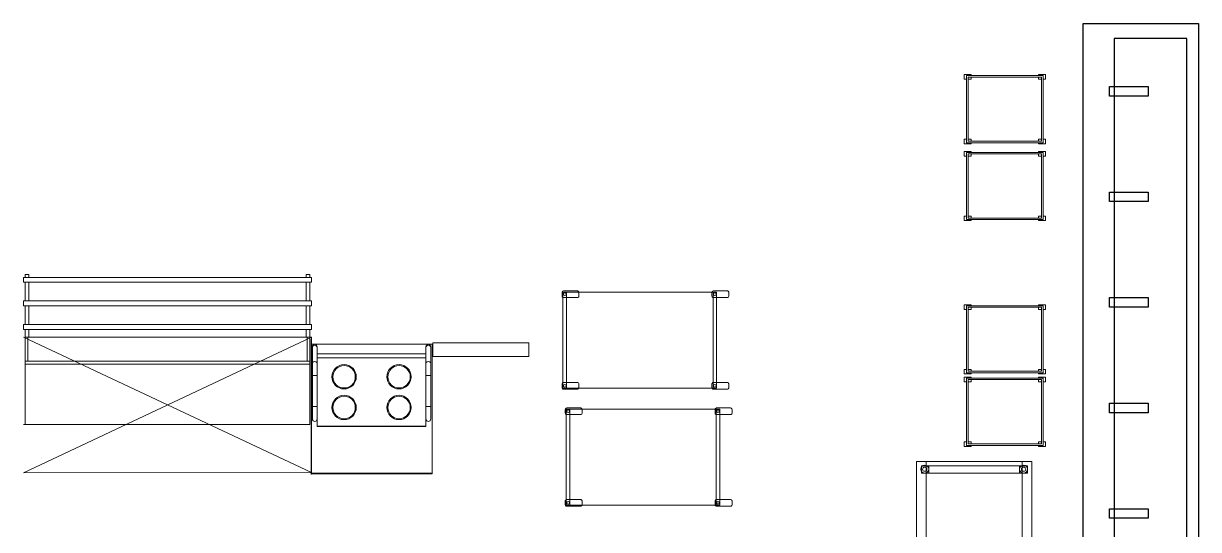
# Model space of a CAD drawing. Header units: millimetres. Extents: x -217756 to 263180, y 55413 to 130608.
# Drawn here: x -206694 to -200573, y 115734 to 118371 of the extents above; entities that cross this region are included whole.
import ezdxf

# ---------------------------------------------------------------- set-up
doc = ezdxf.new("R2010")
doc.units = ezdxf.units.MM
doc.layers.add('ТХ_пищеблок', color=30, linetype='Continuous', lineweight=20)
doc.layers.add('ТХ_сантехника', color=132, linetype='Continuous')

# ---------------------------------------------------------------- blocks, each defined once
blk = doc.blocks.new('раковина столовая 2')
for points in [[(970111.9, -22806.1), (970111.9, -17235.9), (969511.9, -17235.9), (969511.9, -22806.1)], [(969571.9, -22746.1), (969571.9, -17314), (969951.9, -17314), (969951.9, -22746.1)], [(969974.7, -17564), (969774.7, -17564), (969774.7, -17614), (969974.7, -17614)], [(969974.7, -18114), (969774.7, -18114), (969774.7, -18164), (969974.7, -18164)], [(969974.7, -18664), (969774.7, -18664), (969774.7, -18714), (969974.7, -18714)], [(969974.7, -19214), (969774.7, -19214), (969774.7, -19264), (969974.7, -19264)], [(969974.7, -19764), (969774.7, -19764), (969774.7, -19814), (969974.7, -19814)], [(969974.7, -20314), (969774.7, -20314), (969774.7, -20364), (969974.7, -20364)], [(969974.7, -20864), (969774.7, -20864), (969774.7, -20914), (969974.7, -20914)], [(969974.7, -21414), (969774.7, -21414), (969774.7, -21464), (969974.7, -21464)], [(969974.7, -21964), (969774.7, -21964), (969774.7, -22014), (969974.7, -22014)], [(969974.7, -22514), (969774.7, -22514), (969774.7, -22564), (969974.7, -22564)]]:
    blk.add_lwpolyline(points, close=True)

msp = doc.modelspace()

# ---------------------------------------------------------------- linework, layer by layer
at = {"layer": 'ТХ_пищеблок', "color": 140}
for p, q in [((-205193.7, 117048.1, -917.2), (-206693.7, 117048.1, -917.2)), ((-206693.7, 117048.1, -917.2), (-206693.7, 117022.4, -917.2)), ((-206693.7, 117022.4, -917.2), (-205193.7, 117022.4, -917.2)), ((-206685.6, 117048, -917.2), (-206685.6, 117062.3, -917.2)), ((-206685.6, 117062.3, -917.2), (-206666.4, 117062.3, -917.2)), ((-206685.6, 116925.2, -917.2), (-206685.6, 117022.3, -917.2)), ((-206666.4, 117062.3, -917.2), (-206666.4, 117048, -917.2)), ((-206666.4, 117022.3, -917.2), (-206666.4, 116925.2, -917.2)), ((-205201.8, 117062.3, -917.2), (-205221, 117062.3, -917.2)), ((-205221, 117062.3, -917.2), (-205221, 117048, -917.2)), ((-205221, 117022.3, -917.2), (-205221, 116925.2, -917.2)), ((-205201.8, 117048, -917.2), (-205201.8, 117062.3, -917.2)), ((-205201.8, 116925.2, -917.2), (-205201.8, 117022.3, -917.2)), ((-205193.7, 117022.4, -917.2), (-205193.7, 117048.1, -917.2)), ((-205193.7, 116925.2, -917.2), (-206693.7, 116925.2, -917.2)), ((-206693.7, 116925.2, -917.2), (-206693.7, 116899.5, -917.2)), ((-206693.7, 116899.5, -917.2), (-205193.7, 116899.5, -917.2)), ((-206685.6, 116802.4, -917.2), (-206685.6, 116899.5, -917.2)), ((-206666.4, 116899.5, -917.2), (-206666.4, 116802.4, -917.2)), ((-205221, 116899.5, -917.2), (-205221, 116802.4, -917.2)), ((-205201.8, 116802.4, -917.2), (-205201.8, 116899.5, -917.2)), ((-205193.7, 116899.5, -917.2), (-205193.7, 116925.2, -917.2)), ((-205193.7, 116802.4, -917.2), (-206693.7, 116802.4, -917.2)), ((-206693.7, 116802.4, -917.2), (-206693.7, 116776.7, -917.2)), ((-206693.7, 116776.7, -917.2), (-205193.7, 116776.7, -917.2)), ((-206685.6, 116737.3, -917.2), (-206685.6, 116776.7, -917.2)), ((-206666.4, 116776.7, -917.2), (-206666.4, 116737.3, -917.2)), ((-205221, 116776.7, -917.2), (-205221, 116737.3, -917.2)), ((-205201.8, 116737.3, -917.2), (-205201.8, 116776.7, -917.2)), ((-205193.7, 116776.7, -917.2), (-205193.7, 116802.4, -917.2)), ((-206693.7, 116737.3, -917.2), (-205193.7, 116032.3, -917.2)), ((-206693.7, 116030.3, -917.2), (-205193.7, 116737.3, -917.2)), ((-206666.4, 116737.3, -917.2), (-206685.6, 116737.3, -917.2)), ((-206671.5, 116737.3, -917.2), (-206685.6, 116737.3, -917.2)), ((-206685.6, 116737.3, -917.2), (-206685.6, 116611.8, -917.2)), ((-206671.5, 116611.8, -917.2), (-206671.5, 116737.3, -917.2)), ((-206666.4, 116737.3, -917.2), (-205193.7, 116737.3, -917.2)), ((-205221, 116737.3, -917.2), (-205201.8, 116737.3, -917.2)), ((-205215.9, 116611.8, -917.2), (-205215.9, 116737.3, -917.2)), ((-205215.9, 116737.3, -917.2), (-205201.8, 116737.3, -917.2)), ((-205201.8, 116737.3, -917.2), (-205201.8, 116611.8, -917.2)), ((-205195.7, 116722.5, -206.7), (-205195.7, 116715.4, -206.7)), ((-205193.7, 116737.3, -917.2), (-205193.7, 116032.3, -917.2)), ((-205195.7, 116694.2, -147.7), (-205195.7, 116022.3, -147.7)), ((-205193.7, 116699.5, -918.2), (-205193.7, 116685.4, -918.2)), ((-205193.7, 116699.5, -859.2), (-205193.7, 116032.3, -859.2)), ((-205201.8, 116611.8, -917.2), (-206685.6, 116611.8, -917.2)), ((-206685.6, 116611.8, -917.2), (-206685.6, 116281.5, -917.2)), ((-206685.6, 116611.8, -917.2), (-206671.5, 116611.8, -917.2)), ((-206685.6, 116595.5, -917.2), (-205201.8, 116595.5, -917.2)), ((-205201.8, 116611.8, -917.2), (-205215.9, 116611.8, -917.2)), ((-205201.8, 116281.5, -917.2), (-205201.8, 116611.8, -917.2)), ((-206693.7, 116281.5, -917.2), (-205201.8, 116281.5, -917.2)), ((-205193.7, 116042.3, -918.2), (-205193.7, 116032.3, -918.2)), ((-205193.7, 116032.3, -917.2), (-206693.7, 116030.3, -917.2)), ((-205195.7, 116027.3, -181.7), (-205195.7, 116022.3, -181.7))]:
    msp.add_line(p, q, dxfattribs=at)
at = {"layer": 'ТХ_пищеблок', "color": 140, "extrusion": (-0.707107, 0.707107, 0)}
for p, q in [((-205195.7, 116725.3, -205.7), (-205195.7, 116725.3, -169.7)), ((-205193.7, 116702.3, -917.2), (-205193.7, 116702.3, -861.2))]:
    msp.add_line(p, q, dxfattribs=at)
at = {"layer": 'ТХ_пищеблок', "color": 140, "extrusion": (0, 0, -1)}
for p, q in [((-205195.7, 116646.7, -205.7), (-205195.7, 116723.9, -205.7)), ((-205195.7, 116715.4, -207.7), (-205195.7, 116722.5, -207.7)), ((-205193.7, 116685.4, -919.2), (-205193.7, 116699.5, -919.2)), ((-205195.7, 116021.3, -180.7), (-205195.7, 116603.7, -180.7)), ((-205193.7, 116032.3, -919.2), (-205193.7, 116042.3, -919.2))]:
    msp.add_line(p, q, dxfattribs=at)
at = {"layer": 'ТХ_пищеблок', "color": 140, "extrusion": (0.707107, -0.707107, 0)}
for p, q in [((-205195.7, 116715.4, -206.7), (-205195.7, 116715.4, -207.7)), ((-205193.7, 116700.9, -915.7), (-205193.7, 116700.9, -917.2)), ((-205193.7, 116685.4, -918.2), (-205193.7, 116685.4, -919.2))]:
    msp.add_line(p, q, dxfattribs=at)
at = {"layer": 'ТХ_пищеблок'}
for p, q in [((-205195.7, 116700.3, -181.7), (-205195.7, 116027.3, -181.7)), ((-205195.7, 116700.3, -181.7), (-204565.7, 116700.3, -181.7)), ((-205189.2, 116682.9, -181.7), (-205189.2, 116686.8, -181.7)), ((-205189.2, 116598.1, -181.7), (-205189.2, 116682.9, -181.7)), ((-205164.2, 116686.8, -181.7), (-205164.2, 116682.9, -181.7)), ((-205164.2, 116650.3, -181.7), (-205164.2, 116682.9, -181.7)), ((-204597.2, 116682.9, -181.7), (-204597.2, 116686.8, -181.7)), ((-204597.2, 116650.3, -181.7), (-204597.2, 116682.9, -181.7)), ((-204572.2, 116686.8, -181.7), (-204572.2, 116682.9, -181.7)), ((-204572.2, 116598.1, -181.7), (-204572.2, 116682.9, -181.7)), ((-204565.7, 116700.3, -181.7), (-204565.7, 116027.3, -181.7)), ((-205189.2, 116536.5, -181.7), (-205189.2, 116598.1, -181.7)), ((-205164.2, 116628.3, -181.7), (-205164.2, 116650.3, -181.7)), ((-205164.2, 116650.3, -181.7), (-204597.2, 116650.3, -181.7)), ((-205164.2, 116628.3, -181.7), (-204597.2, 116628.3, -181.7)), ((-205164.2, 116628.3, -181.7), (-205164.2, 116272.3, -181.7)), ((-204597.2, 116628.3, -181.7), (-204597.2, 116650.3, -181.7)), ((-204597.2, 116628.3, -181.7), (-204597.2, 116272.3, -181.7)), ((-204572.2, 116598.1, -181.7), (-204572.2, 116536.5, -181.7)), ((-205164.2, 116536.5, -181.7), (-205189.2, 116536.5, -181.7)), ((-205189.2, 116375.8, -181.7), (-205189.2, 116536.5, -181.7)), ((-204572.2, 116536.5, -181.7), (-204597.2, 116536.5, -181.7)), ((-204572.2, 116375.8, -181.7), (-204572.2, 116536.5, -181.7)), ((-205164.2, 116375.8, -181.7), (-205189.2, 116375.8, -181.7)), ((-205189.2, 116310.3, -181.7), (-205189.2, 116375.8, -181.7)), ((-204572.2, 116375.8, -181.7), (-204597.2, 116375.8, -181.7)), ((-204572.2, 116375.8, -181.7), (-204572.2, 116310.3, -181.7)), ((-205164.2, 116272.3, -181.7), (-204597.2, 116272.3, -181.7)), ((-205164.2, 116270.3, -181.7), (-205164.2, 116272.3, -181.7)), ((-205164.2, 116270.3, -181.7), (-204597.2, 116270.3, -181.7)), ((-204597.2, 116270.3, -181.7), (-204597.2, 116272.3, -181.7)), ((-205195.7, 116027.3, -181.7), (-204565.7, 116027.3, -181.7)), ((-205195.7, 116025.3, -181.7), (-205195.7, 116027.3, -181.7)), ((-205195.7, 116025.3, -181.7), (-204565.7, 116025.3, -181.7)), ((-204565.7, 116025.3, -181.7), (-204565.7, 116027.3, -181.7))]:
    msp.add_line(p, q, dxfattribs=at)
at = {"layer": 'ТХ_пищеблок', "color": 140, "extrusion": (-2.12737e-17, 1.4685e-30, -1)}
msp.add_line((-205193.7, 116031.3, -915.7), (-205193.7, 116700.9, -915.7), dxfattribs=at)
at = {"layer": 'ТХ_пищеблок', "ltscale": 100}
for p, q in [((-204062.3, 116706.3, -1829.4), (-204561.4, 116706.3, -1829.4)), ((-204561.4, 116706.3, -1829.4), (-204561.4, 116635.2, -1829.4)), ((-204062.3, 116635.2, -1829.4), (-204062.3, 116706.3, -1829.4)), ((-204561.4, 116635.2, -1829.4), (-204062.3, 116635.2, -1829.4))]:
    msp.add_line(p, q, dxfattribs=at)
at = {"layer": 'ТХ_пищеблок', "color": 140, "extrusion": (6.89563e-14, 1, 0)}
for p, q in [((-205193.7, 116042.3, -919.2), (-205193.7, 116042.3, -918.2)), ((-205195.7, 116027.3, -182.7), (-205195.7, 116027.3, -181.7)), ((-205193.7, 116031.3, -917.2), (-205193.7, 116031.3, -915.7))]:
    msp.add_line(p, q, dxfattribs=at)
at = {"layer": 'ТХ_пищеблок', "color": 140, "extrusion": (2.27374e-14, -1.56788e-27, -1)}
msp.add_line((-205195.7, 116022.3, -182.7), (-205195.7, 116027.3, -182.7), dxfattribs=at)
at = {"layer": 'ТХ_пищеблок', "color": 140, "extrusion": (-6.89563e-14, -1, 0)}
msp.add_line((-205195.7, 116020.3, -149.7), (-205195.7, 116020.3, -180.7), dxfattribs=at)
at = {"layer": 'ТХ_пищеблок', "color": 140, "extrusion": (-6.89563e-14, -1, -4.06024e-15)}
msp.add_line((-205193.7, 116030.3, -861.2), (-205193.7, 116030.3, -917.2), dxfattribs=at)
at = {"layer": 'ТХ_пищеблок'}
for points in [[(-201757.4, 118099.2), (-201757.4, 118104.3), (-201793.7, 118104.3), (-201793.7, 118080.7), (-201782.2, 118080.7)], [(-201772.3, 118080.7), (-201757.4, 118080.7), (-201757.4, 118091.7)], [(-201406.9, 118099.2), (-201406.9, 118104.3), (-201370.7, 118104.3), (-201370.7, 118080.7), (-201382.2, 118080.7)], [(-201390.4, 118080.7), (-201406.9, 118080.7), (-201406.9, 118091.7)], [(-201757.4, 117749.2), (-201757.4, 117744.1), (-201793.7, 117744.1), (-201793.7, 117767.7), (-201782.2, 117767.7)], [(-201772.3, 117767.7), (-201757.4, 117767.7), (-201757.4, 117757.7)], [(-201406.9, 117749.2), (-201406.9, 117744.1), (-201370.7, 117744.1), (-201370.7, 117767.7), (-201382.2, 117767.7)], [(-201390.4, 117767.7), (-201406.9, 117767.7), (-201406.9, 117757.7)], [(-201757.4, 117698.8), (-201757.4, 117703.9), (-201793.7, 117703.9), (-201793.7, 117680.3), (-201782.2, 117680.3)], [(-201406.9, 117698.8), (-201406.9, 117703.9), (-201370.7, 117703.9), (-201370.7, 117680.3), (-201382.2, 117680.3)], [(-201772.3, 117680.3), (-201757.4, 117680.3), (-201757.4, 117691.3)], [(-201390.4, 117680.3), (-201406.9, 117680.3), (-201406.9, 117691.3)], [(-201757.4, 117348.8), (-201757.4, 117343.7), (-201793.7, 117343.7), (-201793.7, 117367.3), (-201782.2, 117367.3)], [(-201772.3, 117367.3), (-201757.4, 117367.3), (-201757.4, 117357.3)], [(-201406.9, 117348.8), (-201406.9, 117343.7), (-201370.7, 117343.7), (-201370.7, 117367.3), (-201382.2, 117367.3)], [(-201390.4, 117367.3), (-201406.9, 117367.3), (-201406.9, 117357.3)], [(-201757.4, 116900.1), (-201757.4, 116905.2), (-201793.7, 116905.2), (-201793.7, 116881.6), (-201782.2, 116881.6)], [(-201406.9, 116900.1), (-201406.9, 116905.2), (-201370.7, 116905.2), (-201370.7, 116881.6), (-201382.2, 116881.6)], [(-201772.3, 116881.6), (-201757.4, 116881.6), (-201757.4, 116892.6)], [(-201390.4, 116881.6), (-201406.9, 116881.6), (-201406.9, 116892.6)], [(-201757.4, 116550.1), (-201757.4, 116545), (-201793.7, 116545), (-201793.7, 116568.6), (-201782.2, 116568.6)], [(-201772.3, 116568.6), (-201757.4, 116568.6), (-201757.4, 116558.6)], [(-201406.9, 116550.1), (-201406.9, 116545), (-201370.7, 116545), (-201370.7, 116568.6), (-201382.2, 116568.6)], [(-201390.4, 116568.6), (-201406.9, 116568.6), (-201406.9, 116558.6)], [(-201757.4, 116522.8), (-201757.4, 116527.9), (-201793.7, 116527.9), (-201793.7, 116504.3), (-201782.2, 116504.3)], [(-201772.3, 116504.3), (-201757.4, 116504.3), (-201757.4, 116515.3)], [(-201406.9, 116522.8), (-201406.9, 116527.9), (-201370.7, 116527.9), (-201370.7, 116504.3), (-201382.2, 116504.3)], [(-201390.4, 116504.3), (-201406.9, 116504.3), (-201406.9, 116515.3)], [(-201757.4, 116172.8), (-201757.4, 116167.7), (-201793.7, 116167.7), (-201793.7, 116191.3), (-201782.2, 116191.3)], [(-201772.3, 116191.3), (-201757.4, 116191.3), (-201757.4, 116181.3)], [(-201406.9, 116172.8), (-201406.9, 116167.7), (-201370.7, 116167.7), (-201370.7, 116191.3), (-201382.2, 116191.3)], [(-201390.4, 116191.3), (-201406.9, 116191.3), (-201406.9, 116181.3)], [(-201416.3, 112331), (-201441.7, 112381.8), (-202159.6, 112381.8), (-202181.8, 112331), (-202181.8, 112172.2), (-202159.6, 112041.9), (-201441.7, 112041.9), (-201416.3, 112172.2), (-201416.3, 112331), (-201441.7, 112381.8), (-201441.7, 113042.5), (-201492.6, 113042.5), (-201540.2, 113042.5), (-201540.2, 113055.2), (-201540.2, 115059.4), (-201492.6, 115059.4), (-201441.7, 115059.4), (-201441.7, 116088.5), (-201492.6, 116088.5), (-201540.2, 116088.5), (-201943.6, 116088.5), (-201991.2, 116088.5)], [(-202016.6, 116066.3), (-202016.6, 116066.3)], [(-201981.7, 116066.3), (-201981.7, 116066.3)], [(-201978.5, 116066.3), (-201505.3, 116066.3)], [(-201502.1, 116066.3), (-201502.1, 116066.3)], [(-201492.6, 112369.1), (-201492.6, 112381.8), (-201492.6, 113042.5), (-201441.7, 113042.5), (-201441.7, 115059.4), (-201492.6, 115059.4), (-201492.6, 115072.1), (-201492.6, 116088.5)], [(-201467.2, 116066.3), (-201467.2, 116066.3)], [(-202016.6, 116031.3), (-202016.6, 116031.3)], [(-201981.7, 116031.3), (-201981.7, 116031.3)], [(-201978.5, 116028.2), (-201956.3, 116028.2), (-201918.2, 116028.2), (-201565.6, 116028.2), (-201524.3, 116028.2), (-201505.3, 116028.2)], [(-201502.1, 116031.3), (-201502.1, 116031.3)], [(-201467.2, 116031.3), (-201467.2, 116031.3)]]:
    msp.add_lwpolyline(points, dxfattribs=at)
for points in [[(-201782.2, 118099.2), (-201782.2, 117749.2), (-201382.2, 117749.2), (-201382.2, 118099.2)], [(-201390.4, 118091.7), (-201390.4, 117757.7), (-201772.3, 117757.7), (-201772.3, 118091.7)], [(-201782.2, 117698.8), (-201782.2, 117348.8), (-201382.2, 117348.8), (-201382.2, 117698.8)], [(-201390.4, 117691.3), (-201390.4, 117357.3), (-201772.3, 117357.3), (-201772.3, 117691.3)], [(-201782.2, 116900.1), (-201782.2, 116550.1), (-201382.2, 116550.1), (-201382.2, 116900.1)], [(-201390.4, 116892.6), (-201390.4, 116558.6), (-201772.3, 116558.6), (-201772.3, 116892.6)], [(-201782.2, 116522.8), (-201782.2, 116172.8), (-201382.2, 116172.8), (-201382.2, 116522.8)], [(-201390.4, 116515.3), (-201390.4, 116181.3), (-201772.3, 116181.3), (-201772.3, 116515.3)], [(-201441.7, 112041.9), (-202159.6, 112041.9), (-202181.8, 112172.2), (-202181.8, 112331), (-202159.6, 112381.8), (-202042.1, 112381.8), (-202042.1, 116088.5), (-201441.7, 116088.5), (-201441.7, 112381.8), (-201416.3, 112331), (-201416.3, 112172.2)], [(-202042.1, 115059.4), (-202042.1, 116088.5), (-201991.2, 116088.5), (-201991.2, 115072.1), (-201991.2, 115059.4)], [(-202016.6, 116028.2), (-201978.5, 116028.2), (-201978.5, 116066.3), (-202016.6, 116066.3)], [(-201505.3, 116028.2), (-201464, 116028.2), (-201464, 116066.3), (-201505.3, 116066.3)]]:
    msp.add_lwpolyline(points, close=True, dxfattribs=at)
at = {"layer": 'ТХ_пищеблок', "ltscale": 0.1}
for points in [[(-203808.4, 116977.6), (-203881.2, 116977.6, 0.414214), (-203888.5, 116970.2), (-203888.5, 116950.3, 0.414214), (-203881.2, 116942.9), (-203808.4, 116942.9, 0.414214), (-203801.1, 116950.3), (-203801.1, 116970.2, 0.414214)], [(-203027.5, 116977.6), (-203100.2, 116977.6, 0.414214), (-203107.6, 116970.2), (-203107.6, 116950.3, 0.414214), (-203100.2, 116942.9), (-203027.5, 116942.9, 0.414214), (-203020.1, 116950.3), (-203020.1, 116970.2, 0.414214)], [(-203808.4, 116465.5), (-203881.2, 116465.5, -0.414214), (-203888.5, 116472.9), (-203888.5, 116492.8, -0.414214), (-203881.2, 116500.2), (-203808.4, 116500.2, -0.414214), (-203801.1, 116492.8), (-203801.1, 116472.9, -0.414214)], [(-203027.5, 116465.5), (-203100.2, 116465.5, -0.414214), (-203107.6, 116472.9), (-203107.6, 116492.8, -0.414214), (-203100.2, 116500.2), (-203027.5, 116500.2, -0.414214), (-203020.1, 116492.8), (-203020.1, 116472.9, -0.414214)], [(-203791.5, 116367.8), (-203864.3, 116367.8, 0.414214), (-203871.6, 116360.4), (-203871.6, 116340.5, 0.414214), (-203864.3, 116333.1), (-203791.5, 116333.1, 0.414214), (-203784.2, 116340.5), (-203784.2, 116360.4, 0.414214)], [(-203010.6, 116367.8), (-203083.3, 116367.8, 0.414214), (-203090.7, 116360.4), (-203090.7, 116340.5, 0.414214), (-203083.3, 116333.1), (-203010.6, 116333.1, 0.414214), (-203003.2, 116340.5), (-203003.2, 116360.4, 0.414214)], [(-203791.5, 115855.7), (-203864.3, 115855.7, -0.414214), (-203871.6, 115863.1), (-203871.6, 115883, -0.414214), (-203864.3, 115890.4), (-203791.5, 115890.4, -0.414214), (-203784.2, 115883), (-203784.2, 115863.1, -0.414214)], [(-203010.6, 115855.7), (-203083.3, 115855.7, -0.414214), (-203090.7, 115863.1), (-203090.7, 115883, -0.414214), (-203083.3, 115890.4), (-203010.6, 115890.4, -0.414214), (-203003.2, 115883), (-203003.2, 115863.1, -0.414214)]]:
    msp.add_lwpolyline(points, format="xyb", close=True, dxfattribs=at)
for points in [[(-203083.7, 116471.5), (-203883.7, 116471.5), (-203883.7, 116971.5), (-203083.7, 116971.5)], [(-203883.7, 116471.5), (-203865.5, 116471.5), (-203865.5, 116971.5), (-203883.7, 116971.5)], [(-203083.7, 116471.5), (-203101.8, 116471.5), (-203101.8, 116971.5), (-203083.7, 116971.5)], [(-203066.8, 115861.8), (-203866.8, 115861.8), (-203866.8, 116361.8), (-203066.8, 116361.8)], [(-203866.8, 115861.8), (-203848.6, 115861.8), (-203848.6, 116361.8), (-203866.8, 116361.8)], [(-203066.8, 115861.8), (-203084.9, 115861.8), (-203084.9, 116361.8), (-203066.8, 116361.8)]]:
    msp.add_lwpolyline(points, close=True, dxfattribs=at)
for centre in [(-203874.1, 116960.2), (-203093.2, 116960.2), (-203874.1, 116482.8), (-203093.2, 116482.8), (-203857.3, 116350.4), (-203076.3, 116350.4), (-203857.3, 115873.1), (-203076.3, 115873.1)]:
    msp.add_circle(centre, 7.16, dxfattribs=at)
at = {"layer": 'ТХ_пищеблок', "extrusion": (2.15268e-16, -1.13706e-31, -1)}
for centre in [(205023.7, 116530.3, 181.7), (205023.7, 116530.3, 181.7), (204737.7, 116530.3, 181.7), (204737.7, 116530.3, 181.7), (205023.7, 116370.3, 181.7), (205023.7, 116370.3, 181.7), (204737.7, 116370.3, 181.7), (204737.7, 116370.3, 181.7)]:
    msp.add_circle(centre, 63.4, dxfattribs=at)
at = {"layer": 'ТХ_пищеблок'}
for centre, radius in [((-205023.7, 116530.3, -181.7), 58.4), ((-205023.7, 116530.3, -181.7), 58.4), ((-204737.7, 116530.3, -181.7), 58.4), ((-204737.7, 116530.3, -181.7), 58.4), ((-205023.7, 116370.3, -181.7), 58.4), ((-205023.7, 116370.3, -181.7), 58.4), ((-204737.7, 116370.3, -181.7), 58.4), ((-204737.7, 116370.3, -181.7), 58.4), ((-201999.2, 116048.8), 20.6), ((-201999.2, 116048.8), 11.1), ((-201484.6, 116048.8), 20.6), ((-201484.6, 116048.8), 11.1)]:
    msp.add_circle(centre, radius, dxfattribs=at)
for centre in [(-205176.7, 116686.8, -181.7), (-205176.7, 116686.8, -181.7), (-204584.7, 116686.8, -181.7), (-204584.7, 116686.8, -181.7)]:
    msp.add_arc(centre, 12.5, 0, 180, dxfattribs=at)
at = {"layer": 'ТХ_пищеблок', "extrusion": (2.15268e-16, -1.13706e-31, -1)}
for centre in [(205176.7, 116310.3, 181.7), (205176.7, 116310.3, 181.7), (204584.7, 116310.3, 181.7), (204584.7, 116310.3, 181.7)]:
    msp.add_arc(centre, 12.5, 180, 0, dxfattribs=at)
at = {"layer": 'ТХ_пищеблок', "color": 140, "extrusion": (-1, 6.89563e-14, 0)}
msp.add_arc((-116022.3, -180.7, 205195.7), 1, 270, 0, dxfattribs=at)
msp.add_arc((-116022.3, -180.7, 205195.7), 1, 270, 0, dxfattribs=at)
at = {"layer": 'ТХ_пищеблок', "color": 140, "extrusion": (1, -6.89563e-14, 0)}
for centre, start, end in [((116022.3, -180.7, -205195.7), 180, 270), ((116022.3, -149.7, -205195.7), 90, 180), ((116022.3, -180.7, -205195.7), 180, 270), ((116022.3, -149.7, -205195.7), 90, 180)]:
    msp.add_arc(centre, 2, start, end, dxfattribs=at)
at = {"layer": 'ТХ_пищеблок', "color": 140, "extrusion": (-1, -9.31363e-14, 0)}
msp.add_arc((-116032.3, -917.2, 205193.7), 1, 270, 360, dxfattribs=at)
msp.add_arc((-116032.3, -917.2, 205193.7), 1, 270, 360, dxfattribs=at)
at = {"layer": 'ТХ_пищеблок', "color": 140, "extrusion": (1, 9.31363e-14, 0)}
for centre, start, end in [((116032.3, -917.2, -205193.7), 180, 270), ((116032.3, -861.2, -205193.7), 90, 180), ((116032.3, -917.2, -205193.7), 180, 270), ((116032.3, -861.2, -205193.7), 90, 180)]:
    msp.add_arc(centre, 2, start, end, dxfattribs=at)
at = {"layer": 'ТХ_пищеблок', "color": 140, "extrusion": (0, 0, -1)}
for centre, major_axis, start_param, end_param in [((-205753.7, 116737.3, -917.2), (0, 0.025), -1.570796, 1.570796), ((-205753.7, 116737.3, -917.2), (0, 0.025), 1.570796, 4.712389), ((-206600.4, 116107.3, -917.2), (0, -0.203), 1.570796, 4.712389), ((-206600.4, 116107.3, -917.2), (0, -0.203), 4.712389, 7.853982)]:
    msp.add_ellipse(centre, major_axis=major_axis, ratio=0.74666, start_param=start_param, end_param=end_param, dxfattribs=at)
at = {"layer": 'ТХ_пищеблок', "color": 140, "extrusion": (1, -6.89563e-14, 0)}
for centre, major_axis, start_param, end_param in [((-205195.7, 116694.2, -169.7), (0, 31.1), 0, 1.570796), ((-205195.7, 116722.5, -205.7), (0, 2.83), -1.570796, 0), ((-205195.7, 116646.7, -195.7), (0, -14.1), 0.194778, 1.570796)]:
    msp.add_ellipse(centre, major_axis=major_axis, ratio=0.707107, start_param=start_param, end_param=end_param, dxfattribs=at)
at = {"layer": 'ТХ_пищеблок', "color": 140, "extrusion": (-1, 6.89841e-14, -3.28479e-33)}
msp.add_ellipse((-205195.7, 116722.5, -205.7), major_axis=(0, 1.41), ratio=0.707107, start_param=-0.002002, end_param=1.570796, dxfattribs=at)
at = {"layer": 'ТХ_пищеблок', "color": 140, "extrusion": (1, 9.04866e-14, -9.88257e-33)}
msp.add_ellipse((-205193.7, 116699.5, -861.2), major_axis=(0, 2.83), ratio=0.707107, start_param=0, end_param=1.570796, dxfattribs=at)
at = {"layer": 'ТХ_пищеблок', "color": 140, "extrusion": (1, 9.02511e-14, 0)}
msp.add_ellipse((-205193.7, 116699.5, -917.2), major_axis=(0, 2.83), ratio=0.707107, start_param=-1.570796, end_param=0, dxfattribs=at)
at = {"layer": 'ТХ_пищеблок', "color": 140, "extrusion": (-1, -9.04081e-14, 3.71959e-33)}
msp.add_ellipse((-205193.7, 116699.5, -917.2), major_axis=(0, 1.41), ratio=0.707107, start_param=0, end_param=1.570796, dxfattribs=at)
at = {"layer": 'ТХ_пищеблок', "extrusion": (2.15268e-16, -1.90487e-30, -1)}
for centre in [(-205176.7, 116682.9, -181.7), (-204584.7, 116682.9, -181.7)]:
    msp.add_ellipse(centre, major_axis=(-12.5, 0), ratio=0.939693, start_param=0, end_param=3.141593, dxfattribs=at)
at = {"layer": 'ТХ_пищеблок', "color": 140, "extrusion": (-1, 6.89563e-14, -7.00649e-46)}
msp.add_ellipse((-205195.7, 116603.7, -201.7), major_axis=(0, 29.7), ratio=0.707107, start_param=-1.570796, end_param=-0.194778, dxfattribs=at)
at = {"layer": 'ТХ_пищеблок', "extrusion": (2.15268e-16, -4.00308e-30, -1)}
for centre in [(-205176.7, 116598.1, -181.7), (-204584.7, 116598.1, -181.7)]:
    msp.add_ellipse(centre, major_axis=(-12.5, 0), ratio=0.939693, start_param=0, end_param=3.141593, dxfattribs=at)

# ---------------------------------------------------------------- block references
at = {"layer": 'ТХ_сантехника', "color": 253, "xscale": -1}
msp.add_blockref('раковина столовая 2', (768938.6, 135606.8), dxfattribs=at)

doc.saveas('drawing.dxf')
